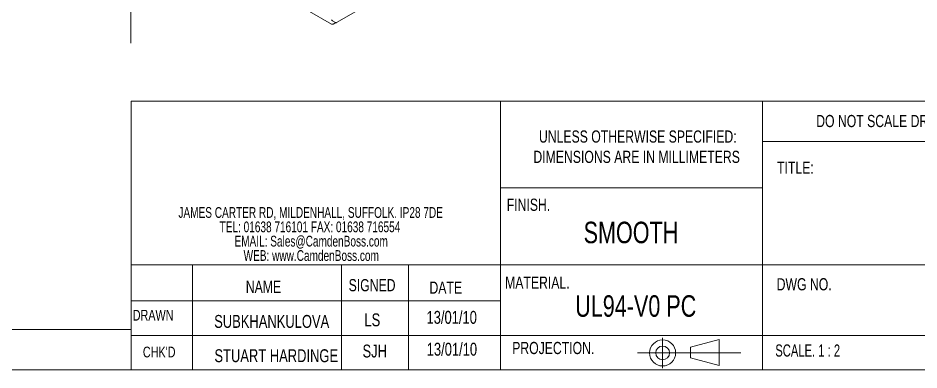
# Model space of a CAD drawing. Header units: millimetres. Extents: x 5 to 292, y 5 to 205.
# Drawn here: x 124.8 to 235.6, y 5 to 48.3 of the extents above; entities that cross this region are included whole.
import ezdxf

# ---------------------------------------------------------------- set-up
doc = ezdxf.new("R2010")
doc.units = ezdxf.units.MM
doc.linetypes.add('CENTERX2', pattern=[20.32, 12.7, -2.54, 2.54, -2.54])
doc.styles.add('SLDTEXTSTYLE0', font='TXT', dxfattribs={"width": 0.75})
doc.styles.add('SLDTEXTSTYLE1', font='TXT', dxfattribs={"width": 0.6875})
doc.styles.add('SLDTEXTSTYLE2', font='TXT', dxfattribs={"width": 0.7})

# ---------------------------------------------------------------- blocks, each defined once
blk = doc.blocks.new('SW_NOTE_0')
at = {"color": 0, "linetype": 'Continuous', "lineweight": 0, "char_height": 1.5, "attachment_point": 2, "style": 'SLDTEXTSTYLE0'}
for s, insert in [('UNLESS OTHERWISE SPECIFIED:', (14.18, 1.93)), ('DIMENSIONS ARE IN MILLIMETERS', (14.04, -0.57))]:
    blk.add_mtext(s, dxfattribs=dict(at, insert=insert))
blk = doc.blocks.new('SW_NOTE_2')
at = {"color": 0, "linetype": 'Continuous', "lineweight": 0, "char_height": 1.3229, "attachment_point": 2, "style": 'SLDTEXTSTYLE2'}
for s, insert in [('JAMES CARTER RD, MILDENHALL, SUFFOLK. IP28 7DE', (18.73, 1.71)), ('TEL: 01638 716101 FAX: 01638 716554', (18.64, -0.06)), ('EMAIL: Sales@CamdenBoss.com', (18.79, -1.82)), ('WEB: www.CamdenBoss.com', (18.8, -3.59))]:
    blk.add_mtext(s, dxfattribs=dict(at, insert=insert))

msp = doc.modelspace()

# ---------------------------------------------------------------- linework, layer by layer
at = {"color": 7, "linetype": 'Continuous', "lineweight": 0}
for p, q in [((138.6567, 45.2053), (138.6567, 132.7671)), ((292, 38.0853), (138.6727, 38.0853)), ((138.6727, 38.0853), (138.6727, 5)), ((184.128, 5), (184.128, 38.0853)), ((216.3755, 38.0853), (216.3755, 5)), ((292, 33.1222), (216.3755, 33.1222)), ((216.3755, 27.4182), (184.128, 27.4182)), ((159.4, 17.9475), (138.6727, 17.9475)), ((146.22, 17.9475), (146.22, 5)), ((159.4, 17.9475), (292, 17.9475)), ((164.5737, 17.9475), (164.5737, 5)), ((172.8071, 17.9475), (172.8071, 5)), ((172.8071, 13.5), (138.6727, 13.5)), ((172.8071, 13.5), (184.128, 13.5)), ((104.8, 10), (138.6727, 10)), ((138.6727, 9.25), (292, 9.25)), ((211.0459, 8.7696), (207.5014, 7.8199)), ((207.5014, 6.5117), (207.5014, 7.8199)), ((211.0459, 8.7696), (211.0459, 5.5619)), ((211.0459, 5.5619), (207.5014, 6.5117)), ((5, 5), (292, 5))]:
    msp.add_line(p, q, dxfattribs=at)
at = {"color": 7, "linetype": 'Continuous', "lineweight": 15}
for p, q in [((163.9596, 47.7507), (174.7957, 54.0075)), ((163.3497, 47.5633), (160.3443, 49.2984)), ((163.4381, 47.9803), (163.8358, 47.7507)), ((163.8452, 47.7473), (163.5264, 47.5633))]:
    msp.add_line(p, q, dxfattribs=at)
at = {"color": 7, "linetype": 'CENTERX2', "lineweight": 0}
for p, q in [((204.0795, 8.9614), (204.0795, 5.2227)), ((200.9934, 7.0974), (215.0192, 7.0974))]:
    msp.add_line(p, q, dxfattribs=at)
at = {"color": 7, "linetype": 'Continuous', "lineweight": 0}
for radius in [1.6039, 0.8537]:
    msp.add_circle((204.0795, 7.0974), radius, dxfattribs=at)
at = {"color": 7, "linetype": 'Continuous', "lineweight": 15}
msp.add_arc((163.438, 47.7338), 0.1921, 242.605479, 297.394522, dxfattribs=at)
for points, knots in [([(163.3497, 48.0736), (163.3643, 48.0514), (163.3888, 48.0141), (163.4239, 47.99), (163.4381, 47.9803)], [0, 0, 0, 0, 0.59556467, 1, 1, 1, 1]), ([(163.8339, 47.7517), (163.846, 47.746), (163.871, 47.7342), (163.9127, 47.734), (163.9461, 47.7425), (163.9615, 47.7543), (163.9655, 47.7574)], [0, 0, 0, 0, 0.28452628, 0.58719137, 0.89180901, 1, 1, 1, 1])]:
    msp.add_open_spline(points, degree=3, knots=knots, dxfattribs=at)

# ---------------------------------------------------------------- block references
at = {"color": 7, "linetype": 'Continuous', "lineweight": 0}
for name, p in [('SW_NOTE_0', (186.8428, 32.5479)), ('SW_NOTE_2', (142.0387, 23.3358))]:
    msp.add_blockref(name, p, dxfattribs=at)

# ---------------------------------------------------------------- texts
for s, insert, char_height, attachment_point, style in [('DO NOT SCALE DRAWING', (222.9783, 36.3862), 1.5, 1, 'SLDTEXTSTYLE0'), ('TITLE:', (218.1609, 30.6431), 1.5, 1, 'SLDTEXTSTYLE0'), ('FINISH.', (184.896, 26.0852), 1.5, 1, 'SLDTEXTSTYLE0'), ('SMOOTH', (200.1825, 23.2476), 2.64583, 2, 'SLDTEXTSTYLE0'), ('NAME', (152.7882, 15.9779), 1.5, 1, 'SLDTEXTSTYLE0'), ('SIGNED', (165.4423, 16.1866), 1.5, 1, 'SLDTEXTSTYLE0'), ('DATE', (175.3861, 15.8872), 1.5, 1, 'SLDTEXTSTYLE0'), ('MATERIAL.', (184.6947, 16.5024), 1.5, 1, 'SLDTEXTSTYLE0'), ('DWG NO.', (218.112, 16.2987), 1.5, 1, 'SLDTEXTSTYLE0'), ('UL94-V0 PC', (200.7715, 14.1971), 2.64583, 2, 'SLDTEXTSTYLE0'), ('DRAWN', (138.8722, 12.3999), 1.32292, 1, 'SLDTEXTSTYLE0'), ('13/01/10', (178.1253, 12.2705), 1.5875, 2, 'SLDTEXTSTYLE0'), ('SUBKHANKULOVA', (155.9721, 11.7716), 1.5875, 2, 'SLDTEXTSTYLE0'), ('LS', (168.357, 11.9638), 1.5875, 2, 'SLDTEXTSTYLE0'), ("CHK'D", (140.1185, 7.8727), 1.32292, 1, 'SLDTEXTSTYLE0'), ('SJH', (168.6503, 8.1259), 1.5875, 2, 'SLDTEXTSTYLE0'), ('13/01/10', (178.1487, 8.3475), 1.5875, 2, 'SLDTEXTSTYLE0'), ('PROJECTION.', (185.5689, 8.4539), 1.4986, 1, 'SLDTEXTSTYLE0'), ('SCALE. 1 : 2', (217.9452, 8.1486), 1.5, 1, 'SLDTEXTSTYLE1'), ('STUART HARDINGE', (156.5335, 7.5505), 1.5875, 2, 'SLDTEXTSTYLE0')]:
    msp.add_mtext(s, dxfattribs=dict(at, insert=insert, char_height=char_height, attachment_point=attachment_point, style=style))

doc.saveas('drawing.dxf')
